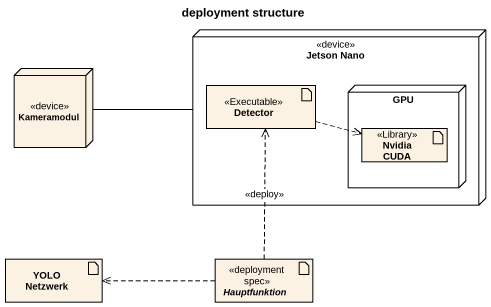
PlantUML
@startuml
title deployment structure
node "Jetson Nano" as Jetson_Nano <<device>> {
  artifact Detector <<Executable>>
  node GPU {
    artifact "Nvidia CUDA" as Nvidia_CUDA <<Library>>
  }
}
node Kameramodul <<device>>
artifact "YOLO Netzwerk" as YOLO_Netzwerk
artifact Hauptfunktion <<deployment spec>>
Jetson_Nano -left- Kameramodul
Detector .right.> Nvidia_CUDA
Hauptfunktion .up.> Detector : <<deploy>>
Hauptfunktion .left.> YOLO_Netzwerk
@enduml
